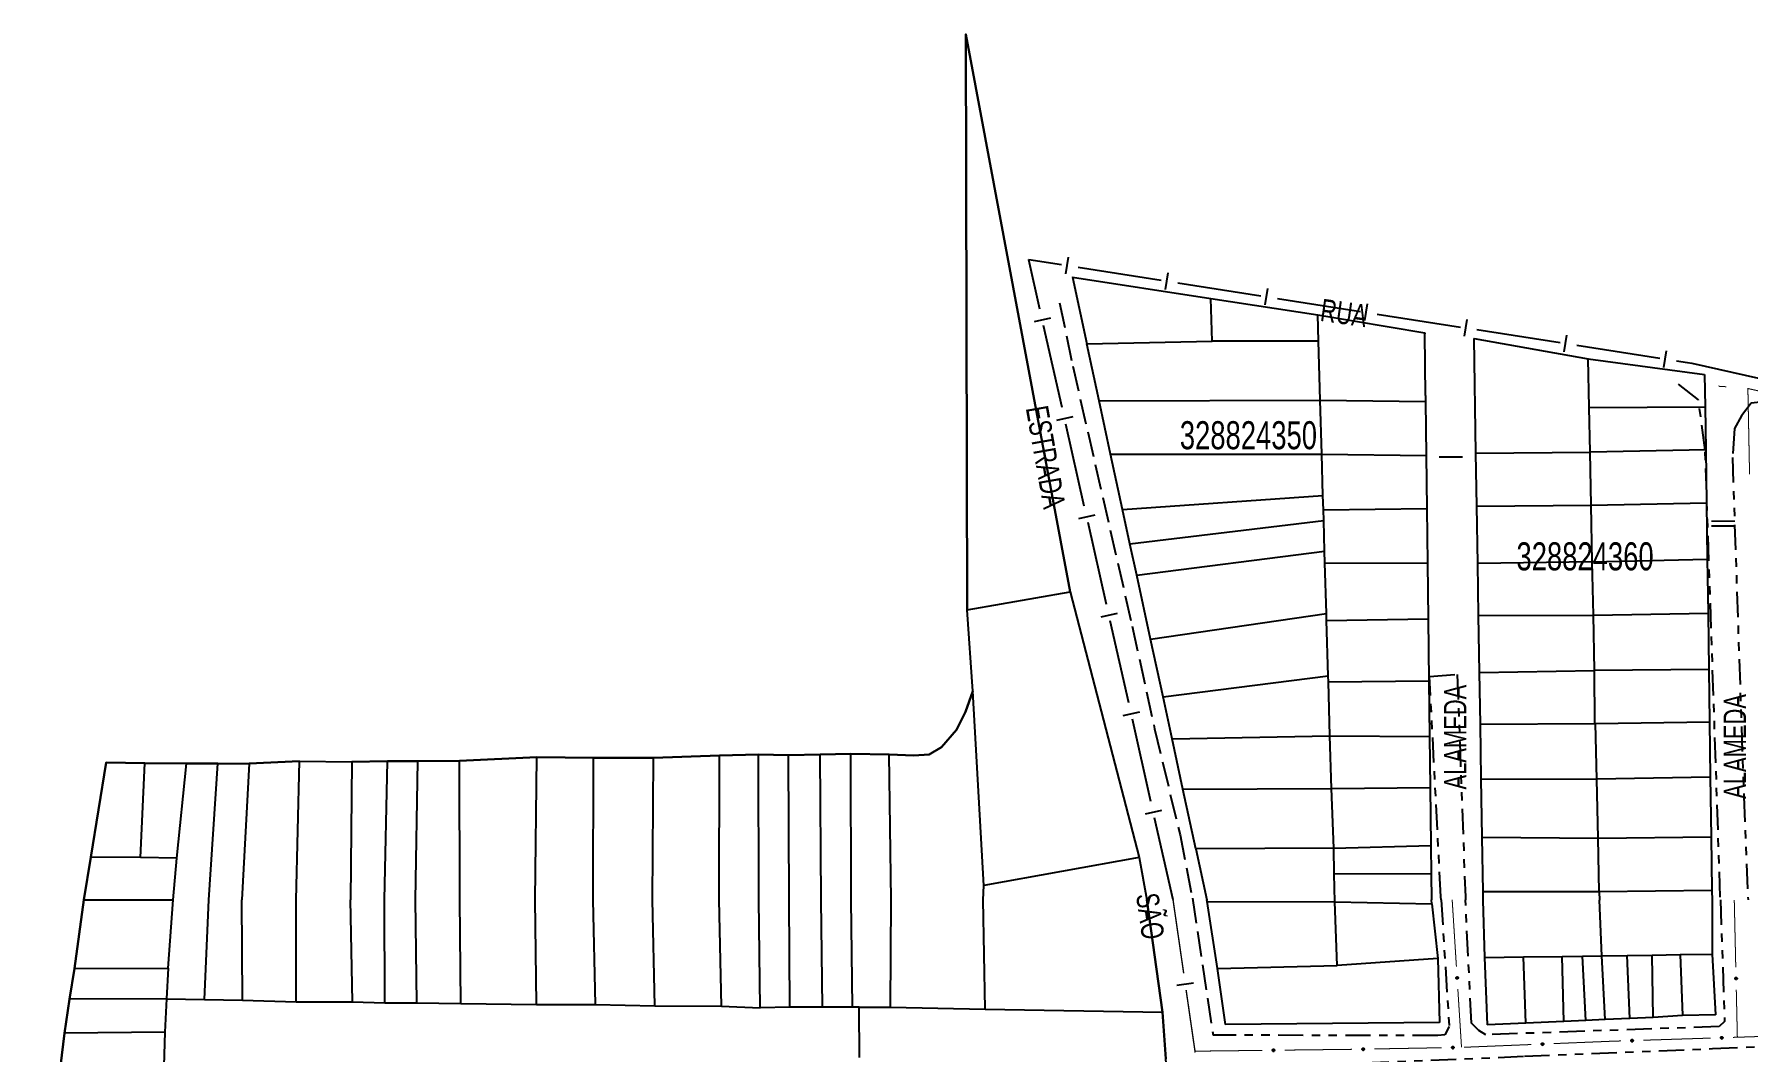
# Model space of a CAD drawing. Extents: x 203604 to 204690, y 4848469 to 4850418.
# Drawn here: x 203613.6 to 203919.3, y 4850236.8 to 4850418.3 of the extents above; entities that cross this region are included whole.
import ezdxf

# ---------------------------------------------------------------- set-up
doc = ezdxf.new("R2010")
doc.units = 0
doc.header["$LTSCALE"] = 1.5
doc.header["$MEASUREMENT"] = 0
for name, pattern in [('TRACO_01', [30, 10, 10, 10]), ('TRACO_11', [8, 3, -1, 3, -1]), ('TRACO_25', [8, 3, -1, 1, -1, 1, -1])]:
    doc.linetypes.add(name, pattern=pattern)
for name, color, linetype in [('CD_MALHA_LOTES', 7, 'CONTINUOUS'), ('CD_TXT_QUADRA', 2, 'CONTINUOUS'), ('LM-LIM-SETORES-BAIRROS', 7, 'CONTINUOUS'), ('RU-QUADRA', 210, 'CONTINUOUS'), ('SV-EIXO-RUA-N-PAV', 6, 'CONTINUOUS'), ('SV-RUA-NAO-PAV', 7, 'CONTINUOUS'), ('SV-RUA-PAVIM', 7, 'CONTINUOUS'), ('SV-TXT-RUA-N-PAV', 7, 'CONTINUOUS'), ('SV-TXT-VIA-ATUAL', 250, 'CONTINUOUS')]:
    doc.layers.add(name, color=color, linetype=linetype)
doc.styles.add('ARIAL', font='ARIAL.SHX')

msp = doc.modelspace()

# ---------------------------------------------------------------- linework, layer by layer
at = {"layer": 'CD_MALHA_LOTES', "linetype": 'Continuous', "flags": 128}
for points in [[(203798.403928, 4850318.88415), (203779.795881, 4850418.330435), (203779.999247, 4850315.630284)], [(203801.373128, 4850363.119133), (203823.727004, 4850363.572782)], [(203803.568066, 4850352.949381), (203801.373128, 4850363.119133)], [(203842.69983, 4850363.574625), (203823.727004, 4850363.572782)], [(203843.004549, 4850353.039001), (203842.69983, 4850363.574625)], [(203803.568066, 4850352.949381), (203843.004549, 4850353.039001)], [(203805.62203, 4850343.432802), (203803.568066, 4850352.949381)], [(203843.004549, 4850353.039001), (203861.798825, 4850352.814142)], [(203843.28322, 4850343.404042), (203843.004549, 4850353.039001)], [(203861.798825, 4850352.814142), (203861.910316, 4850343.181457)], [(203890.960297, 4850351.720638), (203911.652738, 4850351.874492)], [(203891.126194, 4850343.755485), (203890.960297, 4850351.720638)], [(203911.652738, 4850351.874492), (203911.761596, 4850344.19544)], [(203805.62203, 4850343.432802), (203843.28322, 4850343.404042)], [(203807.758167, 4850333.535491), (203805.62203, 4850343.432802)], [(203843.28322, 4850343.404042), (203861.910316, 4850343.181457)], [(203843.495848, 4850336.052452), (203843.28322, 4850343.404042)], [(203870.788067, 4850343.610306), (203891.126194, 4850343.755485)], [(203870.941214, 4850334.157051), (203870.788067, 4850343.610306)], [(203911.761596, 4850344.19544), (203891.126194, 4850343.755485)], [(203891.323137, 4850334.299742), (203891.126194, 4850343.755485)], [(203911.761596, 4850344.19544), (203911.895625, 4850334.740723)], [(203861.910316, 4850343.181457), (203862.021032, 4850333.718866)], [(203807.758167, 4850333.535491), (203843.495848, 4850336.052452)], [(203843.569218, 4850333.515725), (203843.495848, 4850336.052452)], [(203870.941214, 4850334.157051), (203891.323137, 4850334.299742)], [(203891.323137, 4850334.299742), (203911.895625, 4850334.740723)], [(203891.532963, 4850324.225436), (203891.323137, 4850334.299742)], [(203911.895625, 4850334.740723), (203912.038426, 4850324.667236)], [(203809.071224, 4850327.451733), (203807.758167, 4850333.535491)], [(203809.071224, 4850327.451733), (203843.625747, 4850331.561243)], [(203843.569218, 4850333.515725), (203862.021032, 4850333.718866)], [(203843.625747, 4850331.561243), (203843.569218, 4850333.515725)], [(203843.782984, 4850326.124801), (203843.625747, 4850331.561243)], [(203862.021032, 4850333.718866), (203862.134675, 4850324.006128)], [(203871.106776, 4850323.937416), (203870.941214, 4850334.157051)], [(203810.278676, 4850321.857276), (203809.071224, 4850327.451733)], [(203810.278676, 4850321.857276), (203843.782984, 4850326.124801)], [(203843.843701, 4850324.025543), (203843.782984, 4850326.124801)], [(203843.843701, 4850324.025543), (203862.134675, 4850324.006128)], [(203844.104635, 4850315.00379), (203843.843701, 4850324.025543)], [(203862.134675, 4850324.006128), (203862.251225, 4850314.04494)], [(203891.532963, 4850324.225436), (203871.106776, 4850323.937416)], [(203871.257557, 4850314.630194), (203871.106776, 4850323.937416)], [(203891.532963, 4850324.225436), (203912.038426, 4850324.667236)], [(203891.73132, 4850314.701802), (203891.532963, 4850324.225436)], [(203912.038426, 4850324.667236), (203912.174436, 4850315.072785)], [(203779.999247, 4850315.630284), (203798.403928, 4850318.88415)], [(203798.403928, 4850318.88415), (203810.70761, 4850271.448882)], [(203812.742486, 4850310.441765), (203810.278676, 4850321.857276)], [(203781.066922, 4850301.140411), (203779.999247, 4850315.630284)], [(203812.742486, 4850310.441765), (203844.104635, 4850315.00379)], [(203844.140227, 4850313.773191), (203844.104635, 4850315.00379)], [(203844.140227, 4850313.773191), (203862.251225, 4850314.04494)], [(203844.426286, 4850303.88278), (203844.140227, 4850313.773191)], [(203862.251225, 4850314.04494), (203862.380518, 4850302.994627)], [(203871.257557, 4850314.630194), (203891.73132, 4850314.701802)], [(203871.422494, 4850304.449121), (203871.257557, 4850314.630194)], [(203891.73132, 4850314.701802), (203912.174436, 4850315.072785)], [(203891.937186, 4850304.817589), (203891.73132, 4850314.701802)], [(203912.174436, 4850315.072785), (203912.317179, 4850305.003404)], [(203814.965042, 4850300.144049), (203812.742486, 4850310.441765)], [(203814.965042, 4850300.144049), (203844.426286, 4850303.88278)], [(203844.457752, 4850302.794863), (203844.426286, 4850303.88278)], [(203871.422494, 4850304.449121), (203891.937186, 4850304.817589)], [(203871.571553, 4850295.248196), (203871.422494, 4850304.449121)], [(203912.317179, 4850305.003404), (203891.937186, 4850304.817589)], [(203892.009956, 4850295.398503), (203891.937186, 4850304.817589)], [(203912.317179, 4850305.003404), (203912.449213, 4850295.689448)], [(203781.066922, 4850301.140411), (203779.745039, 4850297.479811), (203778.118106, 4850294.225945), (203775.47434, 4850291.175445), (203773.237307, 4850289.853562), (203770.491857, 4850289.650196), (203766.119474, 4850289.853562)], [(203782.998905, 4850266.466399), (203781.066922, 4850301.140411)], [(203844.457752, 4850302.794863), (203862.380518, 4850302.994627)], [(203844.736543, 4850293.155717), (203844.457752, 4850302.794863)], [(203862.380518, 4850302.994627), (203862.496635, 4850293.070506)], [(203816.589811, 4850292.616047), (203814.965042, 4850300.144049)], [(203871.571553, 4850295.248196), (203892.009956, 4850295.398503)], [(203871.72945, 4850285.501702), (203871.571553, 4850295.248196)], [(203892.133312, 4850295.401072), (203912.449213, 4850295.689448)], [(203892.340939, 4850285.432375), (203892.133312, 4850295.401072)], [(203912.449213, 4850295.689448), (203912.589461, 4850285.796019)], [(203816.589811, 4850292.616047), (203844.736543, 4850293.155717)], [(203818.526453, 4850283.643052), (203816.589811, 4850292.616047)], [(203844.736543, 4850293.155717), (203862.496635, 4850293.070506)], [(203845.008188, 4850283.763649), (203844.736543, 4850293.155717)], [(203862.496635, 4850293.070506), (203862.603064, 4850283.974346)], [(203626.457436, 4850288.429996), (203623.711987, 4850271.550565)], [(203633.371902, 4850288.328313), (203626.457436, 4850288.429996)], [(203632.558436, 4850271.448882), (203633.371902, 4850288.328313)], [(203640.794784, 4850288.226629), (203633.371902, 4850288.328313)], [(203660.928081, 4850288.633363), (203651.979949, 4850288.226629)], [(203660.350125, 4850263.92685), (203660.928081, 4850288.633363)], [(203660.928081, 4850288.633363), (203670.282947, 4850288.531679)], [(203670.282947, 4850288.531679), (203670.003618, 4850263.926683)], [(203676.638154, 4850288.633363), (203670.282947, 4850288.531679)], [(203676.074372, 4850263.926579), (203676.638154, 4850288.633363)], [(203682.02737, 4850288.633363), (203676.638154, 4850288.633363)], [(203681.647527, 4850263.926482), (203682.02737, 4850288.633363)], [(203689.450252, 4850288.735046), (203682.02737, 4850288.633363)], [(203703.279184, 4850289.345146), (203689.450252, 4850288.735046)], [(203689.509649, 4850263.926347), (203689.450252, 4850288.735046)], [(203702.994684, 4850263.926114), (203703.279184, 4850289.345146)], [(203713.396674, 4850289.243462), (203703.279184, 4850289.345146)], [(203713.344824, 4850263.925936), (203713.396674, 4850289.243462)], [(203724.073422, 4850289.243462), (203713.396674, 4850289.243462)], [(203723.894003, 4850263.925754), (203724.073422, 4850289.243462)], [(203735.868687, 4850289.650196), (203724.073422, 4850289.243462)], [(203735.786712, 4850263.925548), (203735.868687, 4850289.650196)], [(203742.783153, 4850289.853562), (203735.868687, 4850289.650196)], [(203742.889499, 4850263.925426), (203742.783153, 4850289.853562)], [(203748.172369, 4850289.751879), (203742.783153, 4850289.853562)], [(203753.815793, 4850289.853562), (203748.172369, 4850289.751879)], [(203748.255146, 4850263.925333), (203748.172369, 4850289.751879)], [(203759.306692, 4850289.955246), (203753.815793, 4850289.853562)], [(203753.970724, 4850263.925235), (203753.815793, 4850289.853562)], [(203759.336369, 4850263.925142), (203759.306692, 4850289.955246)], [(203766.119474, 4850289.853562), (203759.306692, 4850289.955246)], [(203766.451681, 4850263.925019), (203766.119474, 4850289.853562)], [(203639.066168, 4850271.347198), (203640.794784, 4850288.226629)], [(203646.387367, 4850288.226629), (203640.794784, 4850288.226629)], [(203644.775155, 4850263.927119), (203646.387367, 4850288.226629)], [(203646.387367, 4850288.226629), (203651.979949, 4850288.226629)], [(203651.979949, 4850288.226629), (203650.64687, 4850263.927017)], [(203871.898418, 4850275.071819), (203871.72945, 4850285.501702)], [(203871.72945, 4850285.501702), (203892.340939, 4850285.432375)], [(203912.589461, 4850285.796019), (203892.340939, 4850285.432375)], [(203892.55972, 4850274.92809), (203892.340939, 4850285.432375)], [(203912.589461, 4850285.796019), (203912.740418, 4850275.147165)], [(203818.526453, 4850283.643052), (203845.008188, 4850283.763649)], [(203820.819195, 4850273.020146), (203818.526453, 4850283.643052)], [(203845.008188, 4850283.763649), (203862.603064, 4850283.974346)], [(203845.425143, 4850273.111073), (203845.008188, 4850283.763649)], [(203862.603064, 4850283.974346), (203862.724285, 4850273.613897)], [(203845.425143, 4850273.111073), (203820.819195, 4850273.020146)], [(203845.425143, 4850273.111073), (203862.724285, 4850273.613897)], [(203845.505325, 4850268.540403), (203845.425143, 4850273.111073)], [(203862.724285, 4850273.613897), (203862.784327, 4850268.482263)], [(203871.898418, 4850275.071819), (203892.55972, 4850274.92809)], [(203872.055652, 4850265.366232), (203871.898418, 4850275.071819)], [(203892.55972, 4850274.92809), (203912.740418, 4850275.147165)], [(203892.758862, 4850265.366739), (203892.55972, 4850274.92809)], [(203912.740418, 4850275.147165), (203912.876002, 4850265.58277)], [(203623.711987, 4850271.550565), (203622.482553, 4850263.927503)], [(203632.558436, 4850271.448882), (203623.711987, 4850271.550565)], [(203639.066168, 4850271.347198), (203632.558436, 4850271.448882)], [(203638.405838, 4850263.927228), (203639.066168, 4850271.347198)], [(203810.70761, 4850271.448882), (203782.998905, 4850266.466399)], [(203810.70761, 4850271.448882), (203812.059665, 4850263.924233)], [(203820.819195, 4850273.020146), (203822.783198, 4850263.920381)], [(203845.592944, 4850263.545849), (203845.505325, 4850268.540403)], [(203862.784327, 4850268.482263), (203845.505325, 4850268.540403)], [(203862.784327, 4850268.482263), (203862.837883, 4850263.905061)], [(203620.7907, 4850251.653363), (203622.482553, 4850263.927503)], [(203622.482553, 4850263.927503), (203638.405838, 4850263.927228)], [(203637.510154, 4850251.752883), (203638.405838, 4850263.927228)], [(203643.978991, 4850246.129971), (203644.775155, 4850263.927119)], [(203650.746389, 4850246.030451), (203650.64687, 4850263.927017)], [(203660.350123, 4850245.731889), (203660.350125, 4850263.92685)], [(203670.4017, 4850245.731889), (203670.003618, 4850263.926683)], [(203676.173893, 4850245.532848), (203676.074372, 4850263.926579)], [(203681.846565, 4850245.532848), (203681.647527, 4850263.926482)], [(203689.708689, 4850245.433327), (203689.509649, 4850263.926347)], [(203703.193725, 4850245.234286), (203702.994684, 4850263.926114)], [(203713.742905, 4850245.234286), (203713.344824, 4850263.925936)], [(203724.292084, 4850245.035245), (203723.894003, 4850263.925754)], [(203736.184791, 4850244.935725), (203735.786712, 4850263.925548)], [(203743.122787, 4850244.674007), (203742.889499, 4850263.925426)], [(203748.371788, 4850244.790651), (203748.255146, 4850263.925333)], [(203754.204011, 4850244.790651), (203753.970724, 4850263.925235)], [(203759.569656, 4850244.790651), (203759.336369, 4850263.925142)], [(203766.335034, 4850244.790651), (203766.451681, 4850263.925019)], [(203782.898549, 4850263.924736), (203782.998905, 4850266.466399)], [(203783.24848, 4850244.440718), (203782.898549, 4850263.924736)], [(203812.059665, 4850263.924233), (203814.859128, 4850243.857496)], [(203822.837988, 4850263.633706), (203822.783198, 4850263.920381)], [(203862.900767, 4850263.194421), (203862.837883, 4850263.905061)], [(203892.758862, 4850265.366739), (203872.055652, 4850265.366232)], [(203872.080467, 4850263.834503), (203872.055652, 4850265.366232)], [(203912.876002, 4850265.58277), (203892.758862, 4850265.366739)], [(203892.758862, 4850265.366739), (203892.790776, 4850263.834503)], [(203912.876002, 4850265.58277), (203912.900786, 4850263.834503)], [(203824.682985, 4850251.685158), (203822.837988, 4850263.633706)], [(203822.837988, 4850263.633706), (203845.592944, 4850263.545849)], [(203846.032229, 4850252.2123), (203845.592944, 4850263.545849)], [(203845.592944, 4850263.545849), (203862.900767, 4850263.194421)], [(203862.900767, 4850263.194421), (203863.955051, 4850253.442298)], [(203872.380616, 4850253.629423), (203872.080467, 4850263.834503)], [(203893.236422, 4850253.938398), (203892.790776, 4850263.834503)], [(203912.900786, 4850263.834503), (203912.900786, 4850254.229722)], [(203619.895015, 4850246.179732), (203620.7907, 4850251.653363)], [(203620.7907, 4850251.653363), (203637.510154, 4850251.752883)], [(203637.510154, 4850251.752883), (203637.211593, 4850246.279252)], [(203824.682985, 4850251.685158), (203846.032229, 4850252.2123)], [(203826.088696, 4850241.669464), (203824.682985, 4850251.685158)], [(203863.955051, 4850253.442298), (203846.032229, 4850252.2123)], [(203863.955051, 4850253.442298), (203864.306478, 4850242.020892)], [(203872.380616, 4850253.629423), (203879.280315, 4850253.731641)], [(203872.83084, 4850241.623447), (203872.380616, 4850253.629423)], [(203879.280315, 4850253.731641), (203886.182236, 4850253.833891)], [(203879.686873, 4850241.927035), (203879.280315, 4850253.731641)], [(203886.182236, 4850253.833891), (203889.783239, 4850253.88724)], [(203886.487638, 4850242.223746), (203886.182236, 4850253.833891)], [(203889.783239, 4850253.88724), (203893.236422, 4850253.938398)], [(203890.38958, 4850242.37382), (203889.783239, 4850253.88724)], [(203893.236422, 4850253.938398), (203897.739898, 4850254.005116)], [(203893.846609, 4850242.554034), (203893.236422, 4850253.938398)], [(203897.739898, 4850254.005116), (203902.241151, 4850254.071801)], [(203898.203524, 4850242.74696), (203897.739898, 4850254.005116)], [(203902.241151, 4850254.071801), (203907.194753, 4850254.145188)], [(203902.397392, 4850242.932667), (203902.241151, 4850254.071801)], [(203907.194753, 4850254.145188), (203912.900786, 4850254.229722)], [(203907.194753, 4850254.145188), (203907.648171, 4850243.274269)], [(203912.900786, 4850254.229722), (203913.501084, 4850243.424343)], [(203618.99933, 4850240.108977), (203619.895015, 4850246.179732)], [(203637.211593, 4850246.279252), (203619.895015, 4850246.179732)], [(203637.211593, 4850246.279252), (203636.913031, 4850240.308019)], [(203637.211593, 4850246.279252), (203643.978991, 4850246.129971)], [(203643.978991, 4850246.129971), (203650.746389, 4850246.030451)], [(203650.746389, 4850246.030451), (203660.350123, 4850245.731889)], [(203660.350123, 4850245.731889), (203670.4017, 4850245.731889)], [(203670.4017, 4850245.731889), (203676.173893, 4850245.532848)], [(203676.173893, 4850245.532848), (203681.846565, 4850245.532848)], [(203681.846565, 4850245.532848), (203689.708689, 4850245.433327)], [(203689.708689, 4850245.433327), (203703.193725, 4850245.234286)], [(203703.193725, 4850245.234286), (203713.742905, 4850245.234286)], [(203713.742905, 4850245.234286), (203724.292084, 4850245.035245)], [(203724.292084, 4850245.035245), (203736.184791, 4850244.935725)], [(203736.184791, 4850244.935725), (203743.122787, 4850244.674007)], [(203748.371788, 4850244.790651), (203743.122787, 4850244.674007)], [(203754.204011, 4850244.790651), (203748.371788, 4850244.790651)], [(203759.569656, 4850244.790651), (203754.204011, 4850244.790651)], [(203760.7361, 4850244.790651), (203759.569656, 4850244.790651)], [(203760.852745, 4850235.809028), (203760.7361, 4850244.790651)], [(203760.7361, 4850244.790651), (203766.335034, 4850244.790651)], [(203766.335034, 4850244.790651), (203783.24848, 4850244.440718)], [(203783.24848, 4850244.440718), (203814.859128, 4850243.857496)], [(203814.859128, 4850243.857496), (203815.44235, 4850235.575739)], [(203893.846609, 4850242.554034), (203890.38958, 4850242.37382)], [(203898.203524, 4850242.74696), (203893.846609, 4850242.554034)], [(203902.397392, 4850242.932667), (203898.203524, 4850242.74696)], [(203907.648171, 4850243.274269), (203902.397392, 4850242.932667)], [(203913.501084, 4850243.424343), (203907.648171, 4850243.274269)], [(203618.302686, 4850234.237264), (203618.99933, 4850240.108977)], [(203636.913031, 4850240.308019), (203618.99933, 4850240.108977)], [(203636.913031, 4850240.308019), (203636.71399, 4850234.336785)], [(203864.306478, 4850242.020892), (203826.088696, 4850241.669464)], [(203879.686873, 4850241.927035), (203872.83084, 4850241.623447)], [(203886.487638, 4850242.223746), (203879.686873, 4850241.927035)], [(203890.38958, 4850242.37382), (203886.487638, 4850242.223746)]]:
    msp.add_lwpolyline(points, dxfattribs=at)
at = {"layer": 'CD_MALHA_LOTES', "linetype": 'TRACO_01'}
for points in [[(203798.804632, 4850375.019686), (203801.373128, 4850363.119133)], [(203861.653928, 4850365.094206), (203861.656241, 4850364.898148)], [(203861.786025, 4850353.898914), (203861.656241, 4850364.898148)]]:
    msp.add_lwpolyline(points, dxfattribs=at)
at = {"layer": 'CD_MALHA_LOTES', "linetype": 'TRACO_01', "flags": 128}
for points in [[(203798.804632, 4850375.019686), (203823.509658, 4850371.179902)], [(203823.727004, 4850363.572782), (203823.509658, 4850371.179902)], [(203823.509658, 4850371.179902), (203842.56368, 4850368.281951)], [(203842.69983, 4850363.574625), (203842.56368, 4850368.281951)], [(203842.56368, 4850368.281951), (203861.653928, 4850365.094206)], [(203870.456451, 4850364.079923), (203890.778327, 4850360.457486)], [(203870.788067, 4850343.610306), (203870.456451, 4850364.079923)], [(203890.778327, 4850360.457486), (203911.57112, 4850357.631984)], [(203890.960297, 4850351.720638), (203890.778327, 4850360.457486)], [(203911.57112, 4850357.631984), (203911.652738, 4850351.874492)], [(203861.786025, 4850353.898914), (203861.798825, 4850352.814142)]]:
    msp.add_lwpolyline(points, dxfattribs=at)
at = {"layer": 'LM-LIM-SETORES-BAIRROS'}
for points in [[(203791.037108, 4850378.069595), (203791.018977, 4850378.150076)], [(203791.018977, 4850378.150076), (203796.865363, 4850377.23542)], [(203793.015023, 4850369.289626), (203791.037108, 4850378.069595)], [(203797.621493, 4850375.598879), (203798.085198, 4850378.562825)], [(203799.82931, 4850376.771716), (203814.649042, 4850374.453195)], [(203815.405172, 4850372.816654), (203815.868876, 4850375.7806)], [(203817.612988, 4850373.989491), (203832.432721, 4850371.67097)], [(203833.188851, 4850370.034429), (203833.652555, 4850372.998376)], [(203835.396667, 4850371.207266), (203850.216399, 4850368.888746)], [(203850.972529, 4850367.252205), (203851.436234, 4850370.216151)], [(203853.180346, 4850368.425042), (203868.000078, 4850366.106521)], [(203794.917887, 4850367.668175), (203791.991231, 4850367.00887)], [(203796.970852, 4850351.729689), (203793.674328, 4850366.36297)], [(203868.756208, 4850364.46998), (203869.219912, 4850367.433926)], [(203870.964024, 4850365.642817), (203885.783757, 4850363.324296)], [(203886.539887, 4850361.687755), (203887.003591, 4850364.651702)], [(203888.747703, 4850362.860592), (203903.567435, 4850360.542072)], [(203904.323565, 4850358.905531), (203904.787269, 4850361.869477)], [(203906.531382, 4850360.078368), (203908.507346, 4850359.769232)], [(203908.507346, 4850359.769232), (203909.305556, 4850359.644354)], [(203909.305556, 4850359.644354), (203921.206383, 4850356.995364)], [(203798.873717, 4850350.108237), (203795.947061, 4850349.448932)], [(203800.926682, 4850334.169751), (203797.630157, 4850348.803032)], [(203802.829546, 4850332.548299), (203799.90289, 4850331.888994)], [(203804.882511, 4850316.609813), (203801.585987, 4850331.243095)], [(203806.785376, 4850314.988361), (203803.85872, 4850314.329056)], [(203808.838341, 4850299.049875), (203805.541816, 4850313.683157)], [(203810.741206, 4850297.428424), (203807.814549, 4850296.769119)], [(203812.79417, 4850281.489938), (203809.497646, 4850296.123219)], [(203814.697035, 4850279.868486), (203811.770379, 4850279.209181)], [(203816.75, 4850263.93), (203813.453475, 4850278.563281)], [(203820.424356, 4850249.04339), (203817.455408, 4850248.61287)]]:
    msp.add_lwpolyline(points, dxfattribs=at)
at = {"layer": 'LM-LIM-SETORES-BAIRROS', "const_width": 0.25}
for points in [[(203818.652869, 4850250.807429), (203816.75, 4850263.93)], [(203816.75, 4850263.93), (203816.75, 4850263.93)], [(203816.75, 4850263.93), (203816.75, 4850263.93)], [(203820.7, 4850236.69), (203819.083388, 4850247.838481)]]:
    msp.add_lwpolyline(points, dxfattribs=at)
at = {"layer": 'RU-QUADRA', "linetype": 'Continuous', "flags": 128}
for points in [[(203622.482553, 4850263.927503), (203623.711987, 4850271.550565), (203626.457436, 4850288.429996), (203633.371902, 4850288.328313), (203640.794784, 4850288.226629), (203646.387367, 4850288.226629), (203651.979949, 4850288.226629), (203660.928081, 4850288.633363), (203670.282947, 4850288.531679), (203676.638154, 4850288.633363), (203682.02737, 4850288.633363), (203689.450252, 4850288.735046), (203703.279184, 4850289.345146), (203713.396674, 4850289.243462), (203724.073422, 4850289.243462), (203735.868687, 4850289.650196), (203742.783153, 4850289.853562), (203748.172369, 4850289.751879), (203753.815793, 4850289.853562), (203759.306692, 4850289.955246), (203766.119474, 4850289.853562), (203770.491857, 4850289.650196), (203773.237307, 4850289.853562), (203775.47434, 4850291.175445), (203778.118106, 4850294.225945), (203779.745039, 4850297.479811), (203781.066922, 4850301.140411), (203779.999247, 4850315.630284), (203779.795881, 4850418.330435), (203798.403928, 4850318.88415), (203810.70761, 4850271.448882), (203812.059665, 4850263.924233)], [(203622.482553, 4850263.927503), (203620.7907, 4850251.653363), (203619.895015, 4850246.179732), (203618.99933, 4850240.108977), (203618.302686, 4850234.237264), (203617.506522, 4850229.111955), (203617.008919, 4850224.733051), (203616.212754, 4850219.25942), (203614.918987, 4850209.008802), (203614.122822, 4850204.132294), (203613.62522, 4850198.1113), (203613.703629, 4850195.837425)], [(203756.978305, 4850152.232542), (203756.361933, 4850173.754178), (203742.831176, 4850173.170955), (203733.849553, 4850172.821022), (203733.382975, 4850181.91929), (203759.453011, 4850183.377345), (203769.834368, 4850183.960568), (203779.749147, 4850184.54379), (203789.547281, 4850185.010368), (203798.062326, 4850185.476945), (203809.376838, 4850186.293457), (203819.524906, 4850186.64339), (203816.842084, 4850216.912626), (203816.608795, 4850220.995182), (203816.258861, 4850226.244183), (203815.44235, 4850235.575739), (203814.859128, 4850243.857496), (203812.059665, 4850263.924233)]]:
    msp.add_lwpolyline(points, dxfattribs=at)
at = {"layer": 'RU-QUADRA', "linetype": 'Continuous', "const_width": 0.18, "flags": 128}
for points in [[(203862.765935, 4850268.482325), (203862.724285, 4850273.613897), (203862.603064, 4850283.974346), (203862.496635, 4850293.070506), (203862.380518, 4850302.994627), (203862.251225, 4850314.04494), (203862.134675, 4850324.006128), (203862.021032, 4850333.718866), (203861.910316, 4850343.181457), (203861.786025, 4850353.898914), (203861.653928, 4850365.094206), (203842.56368, 4850368.281951), (203823.509658, 4850371.179902), (203798.804632, 4850375.019686), (203801.385065, 4850363.063826), (203803.568066, 4850352.949381), (203805.62203, 4850343.432802), (203807.758167, 4850333.535491), (203809.071224, 4850327.451733), (203810.278676, 4850321.857276), (203812.742486, 4850310.441765), (203814.965042, 4850300.144049), (203816.589811, 4850292.616047), (203818.526453, 4850283.643052), (203820.819195, 4850273.020146)], [(203911.595143, 4850357.61882), (203890.778327, 4850360.457486), (203870.456451, 4850364.079923), (203870.788067, 4850343.610306), (203870.941214, 4850334.157051), (203871.257557, 4850314.630194), (203871.422494, 4850304.449121), (203871.571553, 4850295.248196), (203871.72945, 4850285.501702), (203871.898418, 4850275.071819), (203872.055652, 4850265.366232), (203872.080467, 4850263.834503)], [(203912.900786, 4850263.834503), (203912.876002, 4850265.58277), (203912.740418, 4850275.147165), (203912.589461, 4850285.796019), (203912.449213, 4850295.689448), (203912.317179, 4850305.003404), (203912.174436, 4850315.072785), (203912.078262, 4850324.6678), (203911.895625, 4850334.740723), (203911.761596, 4850344.19544), (203911.652738, 4850351.874492), (203911.595143, 4850357.61882)], [(203939.789911, 4850350.56823), (203919.286913, 4850355.132502), (203919.587937, 4850339.80412)], [(203862.765935, 4850268.482325), (203862.900767, 4850263.194421), (203863.955051, 4850253.442298), (203864.306478, 4850242.020892), (203826.088696, 4850241.669464), (203824.682985, 4850251.685158), (203822.837988, 4850263.633706), (203820.819195, 4850273.020146)], [(203912.900786, 4850263.834503), (203912.900786, 4850254.229722), (203913.501084, 4850243.424343), (203907.648171, 4850243.274269), (203902.397392, 4850242.932667), (203898.203524, 4850242.74696), (203893.846609, 4850242.554034), (203890.38958, 4850242.37382), (203886.487638, 4850242.223746), (203879.686873, 4850241.927035), (203872.83084, 4850241.623447), (203872.380616, 4850253.629423), (203872.080467, 4850263.834503)]]:
    msp.add_lwpolyline(points, dxfattribs=at)
at = {"layer": 'SV-EIXO-RUA-N-PAV', "const_width": 0.18}
for points in [[(203914.04887, 4850355.628372), (203914.27, 4850355.51)], [(203914.27, 4850355.51), (203915.018307, 4850355.473846)], [(203915.018307, 4850355.473846), (203915.436307, 4850355.453653)], [(203866.54, 4850263.96), (203867.298722, 4850251.98401)], [(203916.86, 4850263.88), (203917.12965, 4850251.88303)], [(203867.551629, 4850247.992013), (203868.183897, 4850238.012021)], [(203917.219533, 4850247.88404), (203917.3993, 4850239.88606)], [(203916.627996, 4850239.385068), (203917.41, 4850239.41)], [(203917.3993, 4850239.88606), (203917.41, 4850239.41)], [(203917.41, 4850239.41), (203928.621515, 4850239.779416)], [(203820.666431, 4850236.921499), (203832.665587, 4850237.063802)], [(203836.665306, 4850237.111236), (203848.664462, 4850237.253539)], [(203852.663871, 4850237.321807), (203864.66195, 4850237.536513)], [(203868.183897, 4850238.012021), (203868.21, 4850237.6)], [(203868.661004, 4850237.618467), (203880.650957, 4850238.109417)], [(203884.647608, 4850238.273067), (203894.639235, 4850238.682191)], [(203894.639235, 4850238.682191), (203894.83, 4850238.69)], [(203894.83, 4850238.69), (203896.638156, 4850238.747656)], [(203900.636124, 4850238.875139), (203912.630028, 4850239.257585)]]:
    msp.add_lwpolyline(points, dxfattribs=at)
at = {"layer": 'SV-EIXO-RUA-N-PAV'}
for points in [[(203867.525951, 4850250.138365), (203867.563106, 4850250.10656), (203867.588536, 4850250.071628), (203867.60136, 4850250.036388), (203867.604572, 4850250.002293), (203867.603929, 4850249.967042), (203867.59544, 4850249.931644), (203867.577316, 4850249.894444), (203867.545674, 4850249.856948), (203867.508177, 4850249.83325), (203867.474301, 4850249.81883), (203867.438941, 4850249.813433), (203867.404707, 4850249.814631), (203867.36823, 4850249.824665), (203867.33071, 4850249.8434), (203867.293777, 4850249.87613), (203867.269081, 4850249.910548), (203867.257573, 4850249.944959), (203867.252372, 4850249.980541), (203867.25346, 4850250.016522), (203867.261993, 4850250.051221), (203867.280924, 4850250.088963), (203867.313712, 4850250.124989), (203867.347758, 4850250.150011), (203867.381999, 4850250.162), (203867.417145, 4850250.166331), (203867.452509, 4850250.166117), (203867.488447, 4850250.159065), (203867.525951, 4850250.138365)], [(203917.281416, 4850250.029653), (203917.317243, 4850249.99636), (203917.341227, 4850249.960419), (203917.352602, 4850249.924686), (203917.354421, 4850249.890488), (203917.352342, 4850249.855293), (203917.342416, 4850249.820271), (203917.32279, 4850249.783841), (203917.289644, 4850249.747667), (203917.251212, 4850249.725517), (203917.216776, 4850249.71249), (203917.181226, 4850249.70854), (203917.147069, 4850249.711134), (203917.111031, 4850249.722647), (203917.074307, 4850249.742897), (203917.038739, 4850249.777106), (203917.015468, 4850249.812502), (203917.005372, 4850249.847354), (203917.001628, 4850249.883119), (203917.004182, 4850249.919025), (203917.014123, 4850249.953347), (203917.034578, 4850249.990286), (203917.068808, 4850250.024944), (203917.103846, 4850250.048557), (203917.138547, 4850250.05914), (203917.173841, 4850250.062034), (203917.209167, 4850250.060377), (203917.244787, 4850250.051865), (203917.281416, 4850250.029653)], [(203914.481897, 4850239.426772), (203914.514852, 4850239.462911), (203914.550565, 4850239.487231), (203914.586189, 4850239.498942), (203914.620369, 4850239.501083), (203914.655582, 4850239.499334), (203914.690696, 4850239.489738), (203914.727309, 4850239.470455), (203914.763793, 4850239.437652), (203914.786303, 4850239.39943), (203914.799653, 4850239.365118), (203914.803937, 4850239.329606), (203914.801665, 4850239.295426), (203914.790491, 4850239.259282), (203914.770588, 4850239.222369), (203914.736714, 4850239.186481), (203914.701539, 4850239.162878), (203914.666783, 4850239.152455), (203914.631055, 4850239.148374), (203914.595126, 4850239.15059), (203914.560712, 4850239.160208), (203914.523582, 4850239.180315), (203914.488604, 4850239.214218), (203914.464662, 4850239.249032), (203914.453754, 4850239.283632), (203914.450529, 4850239.318897), (203914.451853, 4850239.354238), (203914.460029, 4850239.389936), (203914.481897, 4850239.426772)], [(203834.520471, 4850237.195888), (203834.554142, 4850237.23136), (203834.590335, 4850237.254961), (203834.626187, 4850237.265957), (203834.660402, 4850237.267412), (203834.695574, 4850237.264959), (203834.730488, 4850237.254663), (203834.766708, 4850237.234651), (203834.802528, 4850237.201123), (203834.824268, 4850237.162458), (203834.836929, 4850237.127886), (203834.840502, 4850237.092296), (203834.837546, 4850237.058168), (203834.825651, 4850237.022255), (203834.805013, 4850236.985747), (203834.770428, 4850236.950545), (203834.734787, 4850236.927651), (203834.69983, 4850236.917925), (203834.664027, 4850236.914561), (203834.62815, 4850236.917495), (203834.593935, 4850236.9278), (203834.557215, 4850236.948646), (203834.522923, 4850236.983242), (203834.499682, 4850237.018529), (203834.489469, 4850237.05334), (203834.48695, 4850237.088663), (203834.488981, 4850237.123969), (203834.497871, 4850237.159497), (203834.520471, 4850237.195888)], [(203850.518564, 4850237.393515), (203850.552021, 4850237.429189), (203850.588071, 4850237.453008), (203850.623856, 4850237.46422), (203850.658061, 4850237.465882), (203850.693247, 4850237.463642), (203850.728223, 4850237.453556), (203850.764563, 4850237.433763), (203850.800585, 4850237.400452), (203850.822558, 4850237.361919), (203850.835427, 4850237.327424), (203850.839214, 4850237.291856), (203850.836465, 4850237.257711), (203850.824787, 4850237.221726), (203850.804369, 4850237.185095), (203850.769997, 4850237.149685), (203850.734495, 4850237.126576), (203850.699597, 4850237.11664), (203850.663815, 4850237.113059), (203850.627921, 4850237.115777), (203850.593645, 4850237.125875), (203850.5568, 4850237.1465), (203850.522299, 4850237.180888), (203850.498846, 4850237.216034), (203850.488423, 4850237.250783), (203850.485691, 4850237.28609), (203850.487509, 4850237.321408), (203850.496184, 4850237.356989), (203850.518564, 4850237.393515)], [(203866.516003, 4850237.67979), (203866.54946, 4850237.715464), (203866.585509, 4850237.739283), (203866.621294, 4850237.750495), (203866.6555, 4850237.752157), (203866.690686, 4850237.749916), (203866.725662, 4850237.73983), (203866.762002, 4850237.720037), (203866.798024, 4850237.686727), (203866.819997, 4850237.648194), (203866.832866, 4850237.613698), (203866.836653, 4850237.57813), (203866.833903, 4850237.543986), (203866.822225, 4850237.508001), (203866.801807, 4850237.47137), (203866.767436, 4850237.435959), (203866.731933, 4850237.41285), (203866.697036, 4850237.402914), (203866.661254, 4850237.399334), (203866.625359, 4850237.402052), (203866.591083, 4850237.41215), (203866.554238, 4850237.432774), (203866.519738, 4850237.467162), (203866.496285, 4850237.502308), (203866.485862, 4850237.537057), (203866.483129, 4850237.572364), (203866.484948, 4850237.607682), (203866.493623, 4850237.643263), (203866.516003, 4850237.67979)], [(203882.501218, 4850238.295352), (203882.533845, 4850238.331787), (203882.569337, 4850238.35643), (203882.604854, 4850238.368463), (203882.639012, 4850238.370912), (203882.67424, 4850238.369483), (203882.709439, 4850238.360205), (203882.746226, 4850238.341254), (203882.783005, 4850238.308782), (203882.805859, 4850238.270765), (203882.81952, 4850238.236575), (203882.824125, 4850238.201104), (203882.822162, 4850238.166905), (203882.811316, 4850238.130661), (203882.791747, 4850238.093569), (203882.7582, 4850238.057376), (203882.723239, 4850238.033456), (203882.688579, 4850238.022719), (203882.65289, 4850238.018315), (203882.616942, 4850238.020206), (203882.582443, 4850238.029512), (203882.545132, 4850238.049282), (203882.509849, 4850238.082867), (203882.485593, 4850238.117463), (203882.474372, 4850238.151963), (203882.470828, 4850238.187198), (203882.471832, 4850238.222548), (203882.479685, 4850238.25832), (203882.501218, 4850238.295352)], [(203898.490025, 4850238.916843), (203898.522979, 4850238.952981), (203898.558693, 4850238.977302), (203898.594317, 4850238.989013), (203898.628497, 4850238.991154), (203898.66371, 4850238.989405), (203898.698824, 4850238.979809), (203898.735437, 4850238.960526), (203898.771921, 4850238.927723), (203898.794431, 4850238.889501), (203898.807781, 4850238.855189), (203898.812065, 4850238.819677), (203898.809793, 4850238.785497), (203898.798619, 4850238.749353), (203898.778716, 4850238.71244), (203898.744842, 4850238.676552), (203898.709667, 4850238.652949), (203898.674911, 4850238.642526), (203898.639183, 4850238.638445), (203898.603254, 4850238.640661), (203898.56884, 4850238.650279), (203898.53171, 4850238.670386), (203898.496732, 4850238.704289), (203898.47279, 4850238.739103), (203898.461882, 4850238.773703), (203898.458657, 4850238.808968), (203898.459981, 4850238.844308), (203898.468157, 4850238.880007), (203898.490025, 4850238.916843)]]:
    msp.add_lwpolyline(points, close=True, dxfattribs=at)
for points in [[(203867.25346, 4850250.016522), (203867.269081, 4850249.910548)], [(203867.258635, 4850250.02958), (203867.280535, 4850249.899711)], [(203867.261993, 4850250.051221), (203867.293777, 4850249.87613)], [(203867.274181, 4850250.064747), (203867.31129, 4850249.867478)], [(203867.280924, 4850250.088963), (203867.33071, 4850249.8434)], [(203867.299088, 4850250.103241), (203867.348767, 4850249.837038)], [(203867.313712, 4850250.124989), (203867.36823, 4850249.824665)], [(203867.329873, 4850250.135271), (203867.385122, 4850249.824302)], [(203867.347758, 4850250.150011), (203867.404707, 4850249.814631)], [(203867.36433, 4850250.152493), (203867.421133, 4850249.817012)], [(203867.381999, 4850250.162), (203867.438941, 4850249.813433)], [(203867.399306, 4850250.161546), (203867.453902, 4850249.817721)], [(203867.417145, 4850250.166331), (203867.474301, 4850249.81883)], [(203867.43616, 4850250.162513), (203867.492704, 4850249.831117)], [(203867.452509, 4850250.166117), (203867.508177, 4850249.83325)], [(203867.470636, 4850250.157861), (203867.527075, 4850249.849702)], [(203867.488447, 4850250.159065), (203867.545674, 4850249.856948)], [(203867.505458, 4850250.147762), (203867.559395, 4850249.879095)], [(203867.525951, 4850250.138365), (203867.577316, 4850249.894444)], [(203867.545486, 4850250.120218), (203867.58549, 4850249.920398)], [(203867.563106, 4850250.10656), (203867.59544, 4850249.931644)], [(203867.577688, 4850250.08671), (203867.598141, 4850249.958116)], [(203867.588536, 4850250.071628), (203867.603929, 4850249.967042)], [(203917.004182, 4850249.919025), (203917.015468, 4850249.812502)], [(203917.009885, 4850249.931862), (203917.02647, 4850249.801207)], [(203917.014123, 4850249.953347), (203917.038739, 4850249.777106)], [(203917.026853, 4850249.966365), (203917.055885, 4850249.767747)], [(203917.034578, 4850249.990286), (203917.074307, 4850249.742897)], [(203917.053309, 4850250.003811), (203917.092089, 4850249.735804)], [(203917.068808, 4850250.024944), (203917.111031, 4850249.722647)], [(203917.085374, 4850250.034559), (203917.127895, 4850249.721595)], [(203917.103846, 4850250.048557), (203917.147069, 4850249.711134)], [(203917.120506, 4850250.050362), (203917.163578, 4850249.712843)], [(203917.138547, 4850250.05914), (203917.181226, 4850249.70854)], [(203917.155821, 4850250.05798), (203917.196349, 4850249.712215)], [(203917.173841, 4850250.062034), (203917.216776, 4850249.71249)], [(203917.192684, 4850250.057444), (203917.235665, 4850249.724017)], [(203917.209167, 4850250.060377), (203917.251212, 4850249.725517)], [(203917.226942, 4850250.051389), (203917.270766, 4850249.741185)], [(203917.244787, 4850250.051865), (203917.289644, 4850249.747667)], [(203917.261323, 4850250.039878), (203917.304257, 4850249.769235)], [(203917.281416, 4850250.029653), (203917.32279, 4850249.783841)], [(203917.300194, 4850250.010725), (203917.332016, 4850249.80944)], [(203917.317243, 4850249.99636), (203917.342416, 4850249.820271)], [(203917.331003, 4850249.975931), (203917.346194, 4850249.84661)], [(203917.341227, 4850249.960419), (203917.352342, 4850249.855293)], [(203914.460029, 4850239.389936), (203914.763793, 4850239.437652)], [(203914.460673, 4850239.372096), (203914.770452, 4850239.418835)], [(203914.471861, 4850239.406583), (203914.742088, 4850239.452061)], [(203914.481897, 4850239.426772), (203914.727309, 4850239.470455)], [(203914.500647, 4850239.445727), (203914.701624, 4850239.47944)], [(203914.514852, 4850239.462911), (203914.690696, 4850239.489738)], [(203914.53515, 4850239.476862), (203914.664322, 4850239.493268)], [(203914.550565, 4850239.487231), (203914.655582, 4850239.499334)], [(203834.48695, 4850237.088663), (203834.836929, 4850237.127886)], [(203834.488981, 4850237.123969), (203834.824268, 4850237.162458)], [(203834.489469, 4850237.05334), (203834.840502, 4850237.092296)], [(203834.490812, 4850237.070601), (203834.836988, 4850237.107457)], [(203834.49174, 4850237.107457), (203834.825604, 4850237.146896)], [(203834.497871, 4850237.159497), (203834.802528, 4850237.201123)], [(203834.498055, 4850237.035207), (203834.836012, 4850237.074695)], [(203834.498157, 4850237.141648), (203834.80881, 4850237.182177)], [(203834.499682, 4850237.018529), (203834.837546, 4850237.058168)], [(203834.510033, 4850237.175904), (203834.781117, 4850237.215964)], [(203834.513484, 4850236.99991), (203834.826882, 4850237.039106)], [(203834.520471, 4850237.195888), (203834.766708, 4850237.234651)], [(203834.522923, 4850236.983242), (203834.825651, 4850237.022255)], [(203834.539597, 4850237.214464), (203834.741208, 4850237.244148)], [(203834.54389, 4850236.967519), (203834.812294, 4850237.003453)], [(203834.554142, 4850237.23136), (203834.730488, 4850237.254663)], [(203834.557215, 4850236.948646), (203834.805013, 4850236.985747)], [(203834.574716, 4850237.244903), (203834.704191, 4850237.25872)], [(203834.581053, 4850236.940668), (203834.779968, 4850236.96759)], [(203834.590335, 4850237.254961), (203834.695574, 4850237.264959)], [(203834.593935, 4850236.9278), (203834.770428, 4850236.950545)], [(203834.615374, 4850236.923335), (203834.746197, 4850236.938532)], [(203834.62815, 4850236.917495), (203834.734787, 4850236.927651)], [(203850.485691, 4850237.28609), (203850.835427, 4850237.327424)], [(203850.487509, 4850237.321408), (203850.822558, 4850237.361919)], [(203850.488423, 4850237.250783), (203850.839214, 4850237.291856)], [(203850.489662, 4850237.268051), (203850.835609, 4850237.306996)], [(203850.490367, 4850237.304912), (203850.823987, 4850237.346365)], [(203850.496184, 4850237.356989), (203850.800585, 4850237.400452)], [(203850.496578, 4850237.339142), (203850.80698, 4850237.381544)], [(203850.497118, 4850237.232701), (203850.834831, 4850237.274228)], [(203850.498846, 4850237.216034), (203850.836465, 4850237.257711)], [(203850.508247, 4850237.373469), (203850.779084, 4850237.415163)], [(203850.51276, 4850237.197498), (203850.825916, 4850237.238585)], [(203850.518564, 4850237.393515), (203850.764563, 4850237.433763)], [(203850.522299, 4850237.180888), (203850.824787, 4850237.221726)], [(203850.537578, 4850237.412206), (203850.739006, 4850237.443106)], [(203850.543361, 4850237.165292), (203850.811543, 4850237.202845)], [(203850.552021, 4850237.429189), (203850.728223, 4850237.453556)], [(203850.5568, 4850237.1465), (203850.804369, 4850237.185095)], [(203850.572513, 4850237.442856), (203850.701902, 4850237.457454)], [(203850.580686, 4850237.138665), (203850.779434, 4850237.166787)], [(203850.588071, 4850237.453008), (203850.693247, 4850237.463642)], [(203850.593645, 4850237.125875), (203850.769997, 4850237.149685)], [(203850.615111, 4850237.121539), (203850.74584, 4850237.137526)], [(203850.627921, 4850237.115777), (203850.734495, 4850237.126576)], [(203866.483129, 4850237.572364), (203866.832866, 4850237.613698)], [(203866.484948, 4850237.607682), (203866.819997, 4850237.648194)], [(203866.485862, 4850237.537057), (203866.836653, 4850237.57813)], [(203866.487101, 4850237.554326), (203866.833048, 4850237.59327)], [(203866.487806, 4850237.591186), (203866.821426, 4850237.63264)], [(203866.493623, 4850237.643263), (203866.798024, 4850237.686727)], [(203866.494017, 4850237.625416), (203866.804419, 4850237.667819)], [(203866.494557, 4850237.518976), (203866.83227, 4850237.560503)], [(203866.496285, 4850237.502308), (203866.833903, 4850237.543986)], [(203866.505685, 4850237.659743), (203866.776523, 4850237.701438)], [(203866.510199, 4850237.483773), (203866.823354, 4850237.52486)], [(203866.516003, 4850237.67979), (203866.762002, 4850237.720037)], [(203866.519738, 4850237.467162), (203866.822225, 4850237.508001)], [(203866.535017, 4850237.698481), (203866.736445, 4850237.729381)], [(203866.5408, 4850237.451567), (203866.808982, 4850237.489119)], [(203866.54946, 4850237.715464), (203866.725662, 4850237.73983)], [(203866.554238, 4850237.432774), (203866.801807, 4850237.47137)], [(203866.569951, 4850237.729131), (203866.69934, 4850237.743729)], [(203866.578124, 4850237.42494), (203866.776873, 4850237.453062)], [(203866.585509, 4850237.739283), (203866.690686, 4850237.749916)], [(203866.591083, 4850237.41215), (203866.767436, 4850237.435959)], [(203866.612549, 4850237.407814), (203866.743278, 4850237.423801)], [(203866.625359, 4850237.402052), (203866.731933, 4850237.41285)], [(203882.470828, 4850238.187198), (203882.81952, 4850238.236575)], [(203882.471832, 4850238.222548), (203882.805859, 4850238.270765)], [(203882.474372, 4850238.151963), (203882.824125, 4850238.201104)], [(203882.47507, 4850238.206123), (203882.807646, 4850238.255248)], [(203882.475213, 4850238.169256), (203882.820172, 4850238.216157)], [(203882.479685, 4850238.25832), (203882.783005, 4850238.308782)], [(203882.480491, 4850238.240486), (203882.789834, 4850238.290026)], [(203882.483482, 4850238.134087), (203882.820149, 4850238.18338)], [(203882.485593, 4850238.117463), (203882.822162, 4850238.166905)], [(203882.491366, 4850238.275073), (203882.761171, 4850238.322994)], [(203882.49993, 4850238.099253), (203882.812056, 4850238.147541)], [(203882.501218, 4850238.295352), (203882.746226, 4850238.341254)], [(203882.509849, 4850238.082867), (203882.811316, 4850238.130661)], [(203882.519797, 4850238.314476), (203882.72046, 4850238.350006)], [(203882.531265, 4850238.06776), (203882.798511, 4850238.111479)], [(203882.533845, 4850238.331787), (203882.709439, 4850238.360205)], [(203882.545132, 4850238.049282), (203882.791747, 4850238.093569)], [(203882.554016, 4850238.345922), (203882.683035, 4850238.363496)], [(203882.569192, 4850238.042), (203882.767241, 4850238.074691)], [(203882.569337, 4850238.35643), (203882.67424, 4850238.369483)], [(203882.582443, 4850238.029512), (203882.7582, 4850238.057376)], [(203882.604003, 4850238.025672), (203882.734329, 4850238.044665)], [(203882.616942, 4850238.020206), (203882.723239, 4850238.033456)], [(203898.458657, 4850238.808968), (203898.807781, 4850238.855189)], [(203898.459981, 4850238.844308), (203898.794431, 4850238.889501)], [(203898.461882, 4850238.773703), (203898.812065, 4850238.819677)], [(203898.46288, 4850238.790987), (203898.808249, 4850238.834765)], [(203898.463069, 4850238.827854), (203898.796077, 4850238.873968)], [(203898.468157, 4850238.880007), (203898.771921, 4850238.927723)], [(203898.468801, 4850238.862167), (203898.77858, 4850238.908906)], [(203898.47083, 4850238.755745), (203898.807929, 4850238.80199)], [(203898.47279, 4850238.739103), (203898.809793, 4850238.785497)], [(203898.479989, 4850238.896654), (203898.750216, 4850238.942132)], [(203898.486962, 4850238.720764), (203898.799512, 4850238.766226)], [(203898.490025, 4850238.916843), (203898.735437, 4850238.960526)], [(203898.496732, 4850238.704289), (203898.798619, 4850238.749353)], [(203898.508775, 4850238.935798), (203898.709752, 4850238.969511)], [(203898.51801, 4850238.688989), (203898.785641, 4850238.730288)], [(203898.522979, 4850238.952981), (203898.698824, 4850238.979809)], [(203898.53171, 4850238.670386), (203898.778716, 4850238.71244)], [(203898.543278, 4850238.966933), (203898.67245, 4850238.983339)], [(203898.555703, 4850238.662886), (203898.75404, 4850238.693785)], [(203898.558693, 4850238.977302), (203898.66371, 4850238.989405)], [(203898.56884, 4850238.650279), (203898.744842, 4850238.676552)], [(203898.590365, 4850238.646244), (203898.720857, 4850238.664057)], [(203898.603254, 4850238.640661), (203898.709667, 4850238.652949)], [(203914.450529, 4850239.318897), (203914.799653, 4850239.365118)], [(203914.451853, 4850239.354238), (203914.786303, 4850239.39943)], [(203914.453754, 4850239.283632), (203914.803937, 4850239.329606)], [(203914.454752, 4850239.300916), (203914.800121, 4850239.344694)], [(203914.454941, 4850239.337783), (203914.787949, 4850239.383897)], [(203914.462702, 4850239.265674), (203914.799801, 4850239.311919)], [(203914.464662, 4850239.249032), (203914.801665, 4850239.295426)], [(203914.478834, 4850239.230693), (203914.791384, 4850239.276155)], [(203914.488604, 4850239.214218), (203914.790491, 4850239.259282)], [(203914.509882, 4850239.198918), (203914.777513, 4850239.240217)], [(203914.523582, 4850239.180315), (203914.770588, 4850239.222369)], [(203914.547576, 4850239.172815), (203914.745912, 4850239.203714)], [(203914.560712, 4850239.160208), (203914.736714, 4850239.186481)], [(203914.582237, 4850239.156173), (203914.712729, 4850239.173986)], [(203914.595126, 4850239.15059), (203914.701539, 4850239.162878)]]:
    msp.add_lwpolyline(points, dxfattribs=at)
at = {"layer": 'SV-RUA-NAO-PAV', "linetype": 'TRACO_25'}
for points in [[(203914.37, 4850264.4, 5.61), (203911.68, 4850344.12, 5.1), (203910.46, 4850353.12, 5.1), (203906.040838, 4850356.63682, 5.1)], [(203962.16, 4850264.37, 6.72), (203961.9, 4850290.26, 6.58), (203961.34, 4850342.91, 6.63), (203960.43, 4850346.67, 6.63), (203960.43, 4850346.74, 6.63), (203960.37, 4850346.8, 6.63), (203956.71, 4850348.31, 7.55), (203923.13, 4850352.9, 5.88), (203919.89, 4850352.5, 5.88), (203918.16, 4850350.26, 5.84), (203916.93, 4850348.02, 5.89), (203916.52, 4850342.84, 5.89), (203918.56, 4850282.36, 6.57), (203919.3, 4850264.39, 6.33), (203919.31, 4850263.93, 5.61)], [(203864.56, 4850263.93, 5.61), (203864.53, 4850264.43, 5.24), (203862.51, 4850303.74, 5.24), (203867.45, 4850304.13, 5.24), (203868.89, 4850264.43, 5.24), (203868.91, 4850263.93, 5.61)], [(203823.81, 4850232.24, 6.01), (203824.78, 4850234.25, 6.01), (203850.77, 4850234.82, 5.59), (203879.43, 4850236.02, 5.58), (203912.96, 4850237.38, 5.58), (203947.48, 4850238.79, 6.3), (203979.45, 4850241.26, 7.12), (204008.33, 4850243.63, 7.8), (204027.31, 4850243.72, 8.18), (204048.87, 4850245.13, 7.97), (204056.17, 4850246.9, 7.66), (204085.85, 4850249.23, 8.92), (204105.65, 4850249.81, 9.08), (204106.98, 4850250.02, 9.1), (204107.08, 4850263.92, 9.1)], [(203864.56, 4850263.93, 5.61), (203866, 4850241.33, 5.61), (203865.23, 4850239.84, 5.61), (203863.99, 4850239.73, 5.61), (203823.88, 4850239.76, 5.61)], [(203914.39, 4850263.93, 5.61), (203915.14, 4850242.24, 5.61), (203914.16, 4850241.32, 5.61), (203872.55, 4850239.86, 5.61), (203871.31, 4850240.61, 5.61), (203870, 4850241.91, 5.61), (203868.91, 4850263.93, 5.61)]]:
    msp.add_polyline3d(points, dxfattribs=at)
at = {"layer": 'SV-RUA-PAVIM', "linetype": 'TRACO_11'}
msp.add_polyline3d([(203796.52614, 4850370.427953, 8.24), (203798.88, 4850359.1, 7.12), (203809.46, 4850312.73, 6.42), (203813.46, 4850294.4, 5.6), (203818, 4850275.51, 5.59), (203820.21, 4850264.195, 5.59), (203823.88, 4850239.76, 6.2)], dxfattribs=at)

# ---------------------------------------------------------------- texts
at = {"layer": 'CD_TXT_QUADRA', "style": 'ARIAL', "width": 0.7}
for s, p in [('328824350', (203817.960086, 4850344.305166)), ('328824360', (203878.008656, 4850322.698484))]:
    msp.add_text(s, height=5, dxfattribs=at).set_placement(p)
at = {"layer": 'SV-TXT-RUA-N-PAV', "style": 'ARIAL', "width": 0.7}
for s, rotation, p in [('RUA', 352, (203842.843897, 4850367.212941)), ('ESTRADA', 280, (203790.46771, 4850351.6519)), ('SÃO', 278, (203810.13463, 4850264.81434))]:
    msp.add_text(s, height=4, rotation=rotation, dxfattribs=at).set_placement(p)
at = {"layer": 'SV-TXT-VIA-ATUAL', "style": 'ARIAL', "width": 0.7}
for s, p in [('l', (203868.402865, 4850342.469074)), ('ll', (203916.962116, 4850330.162962)), ('ALAMEDA', (203869.068061, 4850283.599297)), ('ALAMEDA', (203918.957702, 4850281.936309))]:
    msp.add_text(s, height=4, rotation=90, dxfattribs=at).set_placement(p)

doc.saveas('drawing.dxf')
